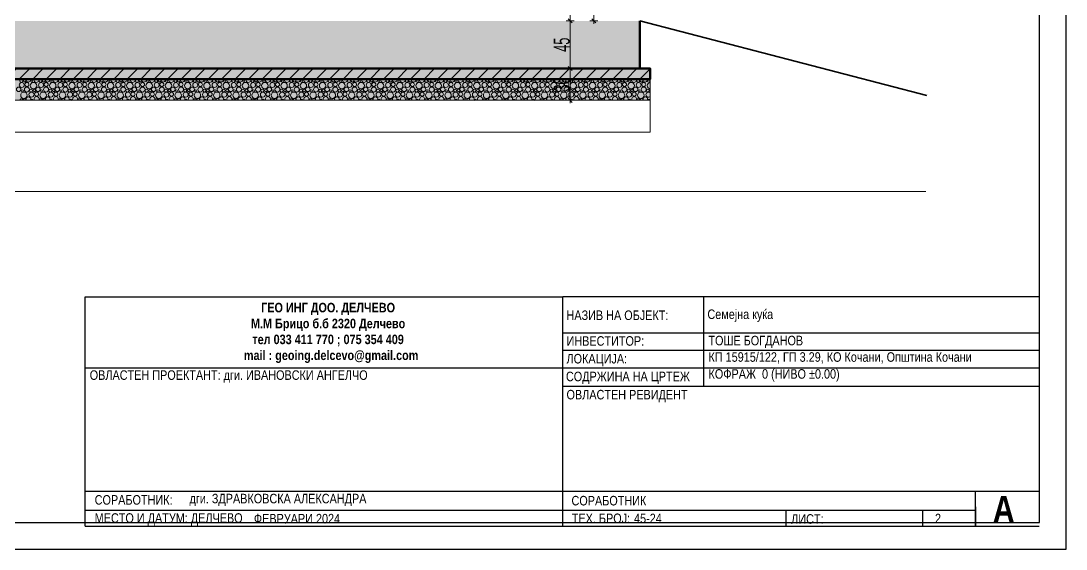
# Model space of a CAD drawing. Extents: x -1929 to 256751, y -18317 to 36108.
# Drawn here: x 144193 to 154053, y -18317 to -13330 of the extents above; entities that cross this region are included whole.
import ezdxf

# ---------------------------------------------------------------- set-up
doc = ezdxf.new("R2010")
doc.units = 0
doc.header["$LTSCALE"] = 5
doc.header["$MEASUREMENT"] = 0
for name, color, linetype in [('4 _ - Фрагмент - Разрез.2D Elements', 7, 'Continuous'), ('4 _ - Фрагмент - Чертежи.2D Elements', 7, 'Continuous'), ('A-Furniture', 7, 'Continuous'), ('Structural - Bearing', 7, 'Continuous')]:
    doc.layers.add(name, color=color, linetype=linetype)
doc.layers.add('dimenzija', color=7, linetype='Continuous', lineweight=13)
doc.layers.add('New_Site & Landscape - Terrain_Pen_No__53', color=54, linetype='Continuous', lineweight=25)
doc.styles.add('GENERATED_STYLE_4', font='arial.ttf')
doc.styles.add('GENERATED_STYLE_5', font='arialbd.ttf')
doc.styles.add('PLATEIA', font='CGSAPPS.shx', dxfattribs={"width": 0.6})
doc.dimstyles.new('50', dxfattribs={"dimtxt": 150, "dimasz": 0.5, "dimexe": 0.18, "dimexo": 0.0625, "dimgap": 4, "dimtad": 1, "dimdec": 0, "dimlfac": 0.1, "dimzin": 12, "dimdsep": 46, "dimtxsty": 'PLATEIA', "dimblk": 'A$C321216CB', "dimcen": 0.09, "dimse1": 1, "dimse2": 1, "dimclrd": 256, "dimclrt": 256, "dimadec": 3, "dimazin": 0, "dimtfac": 1, "dimtdec": 0, "dimtix": 1, "dimtmove": 2, "dimatfit": 3, "dimldrblk": 'A$C321216CB', "dimfxl": 1, "dimtolj": 1, "dimtzin": 0, "dimlwd": -1, "dimarcsym": 0})

# ---------------------------------------------------------------- blocks, each defined once
blk = doc.blocks.new('*X2')
at = {"layer": 'A-Furniture', "color": 253, "linetype": 'Continuous', "lineweight": 15, "ltscale": 0.01}
for centre, radius in [((22210, 14375), 42.6), ((22269, 14458), 47.7), ((22259, 14535), 28.6), ((22323, 14539), 25.1), ((22364, 14373), 47.3), ((22365, 14467), 38.4), ((22489, 14446), 61.2), ((22458, 14531), 20.7), ((22574, 14375), 42.6), ((22632, 14458), 47.7), ((22623, 14535), 28.6), ((22686, 14539), 25.1), ((22727, 14373), 47.3), ((22728, 14467), 38.4), ((22852, 14446), 61.2), ((22821, 14531), 20.7), ((22938, 14375), 42.6), ((22996, 14458), 47.7), ((22986, 14535), 28.6), ((23050, 14539), 25.1), ((23091, 14373), 47.3), ((23092, 14467), 38.4), ((23216, 14446), 61.2), ((23185, 14531), 20.7), ((23301, 14375), 42.6), ((23360, 14458), 47.7), ((23350, 14535), 28.6), ((23414, 14539), 25.1), ((23455, 14373), 47.3), ((23456, 14467), 38.4), ((23580, 14446), 61.2), ((23549, 14531), 20.7), ((23665, 14375), 42.6), ((23723, 14458), 47.7), ((23714, 14535), 28.6), ((23778, 14539), 25.1), ((23818, 14373), 47.3), ((23819, 14467), 38.4), ((23944, 14446), 61.2), ((23912, 14531), 20.7), ((24029, 14375), 42.6), ((24087, 14458), 47.7), ((24078, 14535), 28.6), ((24141, 14539), 25.1), ((24182, 14373), 47.3), ((24183, 14467), 38.4), ((24307, 14446), 61.2), ((24276, 14531), 20.7), ((24392, 14375), 42.6), ((24451, 14458), 47.7), ((24441, 14535), 28.6), ((24505, 14539), 25.1), ((24546, 14373), 47.3), ((24547, 14467), 38.4), ((24671, 14446), 61.2), ((24640, 14531), 20.7), ((24756, 14375), 42.6), ((24815, 14458), 47.7), ((24805, 14535), 28.6), ((24869, 14539), 25.1), ((24910, 14373), 47.3), ((24911, 14467), 38.4), ((25035, 14446), 61.2), ((25003, 14531), 20.7), ((25120, 14375), 42.6), ((25178, 14458), 47.7), ((25169, 14535), 28.6), ((25232, 14539), 25.1), ((25273, 14373), 47.3), ((25274, 14467), 38.4), ((25398, 14446), 61.2), ((25367, 14531), 20.7), ((25484, 14375), 42.6), ((25542, 14458), 47.7), ((25532, 14535), 28.6), ((25596, 14539), 25.1), ((25637, 14373), 47.3), ((25638, 14467), 38.4), ((25762, 14446), 61.2), ((25731, 14531), 20.7), ((25847, 14375), 42.6), ((25906, 14458), 47.7), ((25896, 14535), 28.6), ((25960, 14539), 25.1), ((26001, 14373), 47.3), ((26002, 14467), 38.4), ((26126, 14446), 61.2), ((26095, 14531), 20.7), ((26211, 14375), 42.6), ((26269, 14458), 47.7), ((26260, 14535), 28.6), ((26324, 14539), 25.1), ((26364, 14373), 47.3), ((26365, 14467), 38.4), ((26490, 14446), 61.2), ((26458, 14531), 20.7), ((26575, 14375), 42.6), ((26633, 14458), 47.7), ((26623, 14535), 28.6), ((26687, 14539), 25.1), ((26728, 14373), 47.3), ((26729, 14467), 38.4), ((26853, 14446), 61.2), ((26822, 14531), 20.7), ((26938, 14375), 42.6), ((26997, 14458), 47.7), ((26987, 14535), 28.6), ((27051, 14539), 25.1), ((27092, 14373), 47.3), ((27093, 14467), 38.4), ((27217, 14446), 61.2), ((27186, 14531), 20.7), ((27302, 14375), 42.6), ((27361, 14458), 47.7), ((27351, 14535), 28.6), ((27415, 14539), 25.1), ((27456, 14373), 47.3), ((27457, 14467), 38.4), ((27581, 14446), 61.2), ((27549, 14531), 20.7), ((27666, 14375), 42.6), ((27724, 14458), 47.7), ((27715, 14535), 28.6), ((27778, 14539), 25.1), ((27819, 14373), 47.3), ((27820, 14467), 38.4), ((27944, 14446), 61.2), ((27913, 14531), 20.7), ((28029, 14375), 42.6), ((28088, 14458), 47.7), ((28078, 14535), 28.6), ((28142, 14539), 25.1), ((28183, 14373), 47.3), ((28184, 14467), 38.4), ((28308, 14446), 61.2), ((28277, 14531), 20.7), ((28393, 14375), 42.6), ((28452, 14458), 47.7), ((28442, 14535), 28.6), ((28506, 14539), 25.1), ((28547, 14373), 47.3), ((28548, 14467), 38.4), ((28672, 14446), 61.2), ((28641, 14531), 20.7), ((28757, 14375), 42.6), ((28815, 14458), 47.7), ((28806, 14535), 28.6), ((28870, 14539), 25.1), ((28910, 14373), 47.3), ((28911, 14467), 38.4), ((29036, 14446), 61.2), ((29004, 14531), 20.7), ((29121, 14375), 42.6), ((29179, 14458), 47.7), ((29169, 14535), 28.6), ((29233, 14539), 25.1), ((29274, 14373), 47.3), ((29275, 14467), 38.4), ((29399, 14446), 61.2), ((29368, 14531), 20.7), ((29484, 14375), 42.6), ((29543, 14458), 47.7), ((29533, 14535), 28.6), ((29597, 14539), 25.1), ((29638, 14373), 47.3), ((29639, 14467), 38.4), ((29763, 14446), 61.2), ((29732, 14531), 20.7), ((29848, 14375), 42.6), ((29906, 14458), 47.7), ((29897, 14535), 28.6), ((29961, 14539), 25.1), ((30002, 14373), 47.3), ((30003, 14467), 38.4), ((30127, 14446), 61.2), ((30095, 14531), 20.7), ((30212, 14375), 42.6), ((30270, 14458), 47.7), ((30261, 14535), 28.6), ((30324, 14539), 25.1), ((30365, 14373), 47.3), ((30366, 14467), 38.4), ((30490, 14446), 61.2), ((30459, 14531), 20.7), ((30575, 14375), 42.6), ((30634, 14458), 47.7), ((30624, 14535), 28.6), ((30688, 14539), 25.1), ((30729, 14373), 47.3), ((30730, 14467), 38.4), ((30854, 14446), 61.2), ((30823, 14531), 20.7), ((30939, 14375), 42.6), ((30998, 14458), 47.7), ((30988, 14535), 28.6), ((31052, 14539), 25.1), ((31093, 14373), 47.3), ((31094, 14467), 38.4), ((31218, 14446), 61.2), ((31187, 14531), 20.7), ((31303, 14375), 42.6), ((31361, 14458), 47.7), ((31352, 14535), 28.6), ((31415, 14539), 25.1), ((31456, 14373), 47.3), ((31457, 14467), 38.4), ((31581, 14446), 61.2), ((31550, 14531), 20.7), ((31667, 14375), 42.6), ((31725, 14458), 47.7), ((31715, 14535), 28.6), ((31779, 14539), 25.1), ((31820, 14373), 47.3), ((31821, 14467), 38.4), ((31945, 14446), 61.2), ((31914, 14531), 20.7), ((32030, 14375), 42.6), ((32089, 14458), 47.7), ((32079, 14535), 28.6), ((32143, 14539), 25.1), ((32184, 14373), 47.3), ((32185, 14467), 38.4), ((32309, 14446), 61.2), ((32278, 14531), 20.7), ((32394, 14375), 42.6), ((32452, 14458), 47.7), ((32443, 14535), 28.6), ((32507, 14539), 25.1), ((32547, 14373), 47.3), ((32548, 14467), 38.4), ((32673, 14446), 61.2), ((32641, 14531), 20.7), ((32758, 14375), 42.6), ((32816, 14458), 47.7), ((32806, 14535), 28.6), ((32870, 14539), 25.1), ((32911, 14373), 47.3), ((32912, 14467), 38.4), ((33036, 14446), 61.2), ((33005, 14531), 20.7), ((33121, 14375), 42.6), ((33180, 14458), 47.7), ((33170, 14535), 28.6), ((33234, 14539), 25.1), ((33275, 14373), 47.3), ((33276, 14467), 38.4), ((33400, 14446), 61.2), ((33369, 14531), 20.7), ((33485, 14375), 42.6), ((33544, 14458), 47.7), ((33534, 14535), 28.6), ((33598, 14539), 25.1), ((33639, 14373), 47.3), ((33640, 14467), 38.4), ((33764, 14446), 61.2), ((33732, 14531), 20.7), ((33849, 14375), 42.6), ((33907, 14458), 47.7), ((33898, 14535), 28.6), ((33961, 14539), 25.1), ((34002, 14373), 47.3), ((34003, 14467), 38.4), ((34096, 14531), 20.7), ((22309, 14264), 61.2), ((22278, 14349), 20.7), ((22452, 14276), 47.7), ((22443, 14353), 28.6), ((22506, 14357), 25.1), ((22548, 14285), 38.4), ((22672, 14264), 61.2), ((22641, 14349), 20.7), ((22816, 14276), 47.7), ((22806, 14353), 28.6), ((22870, 14357), 25.1), ((22912, 14285), 38.4), ((23036, 14264), 61.2), ((23005, 14349), 20.7), ((23180, 14276), 47.7), ((23170, 14353), 28.6), ((23234, 14357), 25.1), ((23276, 14285), 38.4), ((23400, 14264), 61.2), ((23369, 14349), 20.7), ((23543, 14276), 47.7), ((23534, 14353), 28.6), ((23598, 14357), 25.1), ((23639, 14285), 38.4), ((23764, 14264), 61.2), ((23732, 14349), 20.7), ((23907, 14276), 47.7), ((23898, 14353), 28.6), ((23961, 14357), 25.1), ((24003, 14285), 38.4), ((24127, 14264), 61.2), ((24096, 14349), 20.7), ((24271, 14276), 47.7), ((24261, 14353), 28.6), ((24325, 14357), 25.1), ((24367, 14285), 38.4), ((24491, 14264), 61.2), ((24460, 14349), 20.7), ((24635, 14276), 47.7), ((24625, 14353), 28.6), ((24689, 14357), 25.1), ((24731, 14285), 38.4), ((24855, 14264), 61.2), ((24823, 14349), 20.7), ((24998, 14276), 47.7), ((24989, 14353), 28.6), ((25052, 14357), 25.1), ((25094, 14285), 38.4), ((25218, 14264), 61.2), ((25187, 14349), 20.7), ((25362, 14276), 47.7), ((25352, 14353), 28.6), ((25416, 14357), 25.1), ((25458, 14285), 38.4), ((25582, 14264), 61.2), ((25551, 14349), 20.7), ((25726, 14276), 47.7), ((25716, 14353), 28.6), ((25780, 14357), 25.1), ((25822, 14285), 38.4), ((25946, 14264), 61.2), ((25915, 14349), 20.7), ((26089, 14276), 47.7), ((26080, 14353), 28.6), ((26144, 14357), 25.1), ((26185, 14285), 38.4), ((26310, 14264), 61.2), ((26278, 14349), 20.7), ((26453, 14276), 47.7), ((26443, 14353), 28.6), ((26507, 14357), 25.1), ((26549, 14285), 38.4), ((26673, 14264), 61.2), ((26642, 14349), 20.7), ((26817, 14276), 47.7), ((26807, 14353), 28.6), ((26871, 14357), 25.1), ((26913, 14285), 38.4), ((27037, 14264), 61.2), ((27006, 14349), 20.7), ((27181, 14276), 47.7), ((27171, 14353), 28.6), ((27235, 14357), 25.1), ((27277, 14285), 38.4), ((27401, 14264), 61.2), ((27369, 14349), 20.7), ((27544, 14276), 47.7), ((27535, 14353), 28.6), ((27598, 14357), 25.1), ((27640, 14285), 38.4), ((27764, 14264), 61.2), ((27733, 14349), 20.7), ((27908, 14276), 47.7), ((27898, 14353), 28.6), ((27962, 14357), 25.1), ((28004, 14285), 38.4), ((28128, 14264), 61.2), ((28097, 14349), 20.7), ((28272, 14276), 47.7), ((28262, 14353), 28.6), ((28326, 14357), 25.1), ((28368, 14285), 38.4), ((28492, 14264), 61.2), ((28461, 14349), 20.7), ((28635, 14276), 47.7), ((28626, 14353), 28.6), ((28690, 14357), 25.1), ((28731, 14285), 38.4), ((28856, 14264), 61.2), ((28824, 14349), 20.7), ((28999, 14276), 47.7), ((28989, 14353), 28.6), ((29053, 14357), 25.1), ((29095, 14285), 38.4), ((29219, 14264), 61.2), ((29188, 14349), 20.7), ((29363, 14276), 47.7), ((29353, 14353), 28.6), ((29417, 14357), 25.1), ((29459, 14285), 38.4), ((29583, 14264), 61.2), ((29552, 14349), 20.7), ((29726, 14276), 47.7), ((29717, 14353), 28.6), ((29781, 14357), 25.1), ((29823, 14285), 38.4), ((29947, 14264), 61.2), ((29915, 14349), 20.7), ((30090, 14276), 47.7), ((30081, 14353), 28.6), ((30144, 14357), 25.1), ((30186, 14285), 38.4), ((30310, 14264), 61.2), ((30279, 14349), 20.7), ((30454, 14276), 47.7), ((30444, 14353), 28.6), ((30508, 14357), 25.1), ((30550, 14285), 38.4), ((30674, 14264), 61.2), ((30643, 14349), 20.7), ((30818, 14276), 47.7), ((30808, 14353), 28.6), ((30872, 14357), 25.1), ((30914, 14285), 38.4), ((31038, 14264), 61.2), ((31007, 14349), 20.7), ((31181, 14276), 47.7), ((31172, 14353), 28.6), ((31235, 14357), 25.1), ((31277, 14285), 38.4), ((31401, 14264), 61.2), ((31370, 14349), 20.7), ((31545, 14276), 47.7), ((31535, 14353), 28.6), ((31599, 14357), 25.1), ((31641, 14285), 38.4), ((31765, 14264), 61.2), ((31734, 14349), 20.7), ((31909, 14276), 47.7), ((31899, 14353), 28.6), ((31963, 14357), 25.1), ((32005, 14285), 38.4), ((32129, 14264), 61.2), ((32098, 14349), 20.7), ((32272, 14276), 47.7), ((32263, 14353), 28.6), ((32327, 14357), 25.1), ((32368, 14285), 38.4), ((32493, 14264), 61.2), ((32461, 14349), 20.7), ((32636, 14276), 47.7), ((32626, 14353), 28.6), ((32690, 14357), 25.1), ((32732, 14285), 38.4), ((32856, 14264), 61.2), ((32825, 14349), 20.7), ((33000, 14276), 47.7), ((32990, 14353), 28.6), ((33054, 14357), 25.1), ((33096, 14285), 38.4), ((33220, 14264), 61.2), ((33189, 14349), 20.7), ((33364, 14276), 47.7), ((33354, 14353), 28.6), ((33418, 14357), 25.1), ((33460, 14285), 38.4), ((33584, 14264), 61.2), ((33552, 14349), 20.7), ((33727, 14276), 47.7), ((33718, 14353), 28.6), ((33781, 14357), 25.1), ((33823, 14285), 38.4), ((33947, 14264), 61.2), ((33916, 14349), 20.7), ((34081, 14353), 28.6)]:
    blk.add_circle(centre, radius, dxfattribs=at)
for centre, radius, start, end in [((22305, 14628), 61.2, 254.3338, 285.6662), ((22390, 14557), 42.6, 163.6472, 16.3528), ((22544, 14555), 47.3, 162.599, 17.401), ((22669, 14628), 61.2, 254.3338, 285.6662), ((22754, 14557), 42.6, 163.6472, 16.3528), ((22907, 14555), 47.3, 162.599, 17.401), ((23032, 14628), 61.2, 254.3338, 285.6662), ((23118, 14557), 42.6, 163.6472, 16.3528), ((23271, 14555), 47.3, 162.599, 17.401), ((23396, 14628), 61.2, 254.3338, 285.6662), ((23481, 14557), 42.6, 163.6472, 16.3528), ((23635, 14555), 47.3, 162.599, 17.401), ((23760, 14628), 61.2, 254.3338, 285.6662), ((23845, 14557), 42.6, 163.6472, 16.3528), ((23998, 14555), 47.3, 162.599, 17.401), ((24124, 14628), 61.2, 254.3338, 285.6662), ((24209, 14557), 42.6, 163.6472, 16.3528), ((24362, 14555), 47.3, 162.599, 17.401), ((24487, 14628), 61.2, 254.3338, 285.6662), ((24572, 14557), 42.6, 163.6472, 16.3528), ((24726, 14555), 47.3, 162.599, 17.401), ((24851, 14628), 61.2, 254.3338, 285.6662), ((24936, 14557), 42.6, 163.6472, 16.3528), ((25090, 14555), 47.3, 162.599, 17.401), ((25215, 14628), 61.2, 254.3338, 285.6662), ((25300, 14557), 42.6, 163.6472, 16.3528), ((25453, 14555), 47.3, 162.599, 17.401), ((25578, 14628), 61.2, 254.3338, 285.6662), ((25664, 14557), 42.6, 163.6472, 16.3528), ((25817, 14555), 47.3, 162.599, 17.401), ((25942, 14628), 61.2, 254.3338, 285.6662), ((26027, 14557), 42.6, 163.6472, 16.3528), ((26181, 14555), 47.3, 162.599, 17.401), ((26306, 14628), 61.2, 254.3338, 285.6662), ((26391, 14557), 42.6, 163.6472, 16.3528), ((26544, 14555), 47.3, 162.599, 17.401), ((26670, 14628), 61.2, 254.3338, 285.6662), ((26755, 14557), 42.6, 163.6472, 16.3528), ((26908, 14555), 47.3, 162.599, 17.401), ((27033, 14628), 61.2, 254.3338, 285.6662), ((27118, 14557), 42.6, 163.6472, 16.3528), ((27272, 14555), 47.3, 162.599, 17.401), ((27397, 14628), 61.2, 254.3338, 285.6662), ((27482, 14557), 42.6, 163.6472, 16.3528), ((27636, 14555), 47.3, 162.599, 17.401), ((27761, 14628), 61.2, 254.3338, 285.6662), ((27846, 14557), 42.6, 163.6472, 16.3528), ((27999, 14555), 47.3, 162.599, 17.401), ((28124, 14628), 61.2, 254.3338, 285.6662), ((28209, 14557), 42.6, 163.6472, 16.3528), ((28363, 14555), 47.3, 162.599, 17.401), ((28488, 14628), 61.2, 254.3338, 285.6662), ((28573, 14557), 42.6, 163.6472, 16.3528), ((28727, 14555), 47.3, 162.599, 17.401), ((28852, 14628), 61.2, 254.3338, 285.6662), ((28937, 14557), 42.6, 163.6472, 16.3528), ((29090, 14555), 47.3, 162.599, 17.401), ((29216, 14628), 61.2, 254.3338, 285.6662), ((29301, 14557), 42.6, 163.6472, 16.3528), ((29454, 14555), 47.3, 162.599, 17.401), ((29579, 14628), 61.2, 254.3338, 285.6662), ((29664, 14557), 42.6, 163.6472, 16.3528), ((29818, 14555), 47.3, 162.599, 17.401), ((29943, 14628), 61.2, 254.3338, 285.6662), ((30028, 14557), 42.6, 163.6472, 16.3528), ((30182, 14555), 47.3, 162.599, 17.401), ((30307, 14628), 61.2, 254.3338, 285.6662), ((30392, 14557), 42.6, 163.6472, 16.3528), ((30545, 14555), 47.3, 162.599, 17.401), ((30670, 14628), 61.2, 254.3338, 285.6662), ((30755, 14557), 42.6, 163.6472, 16.3528), ((30909, 14555), 47.3, 162.599, 17.401), ((31034, 14628), 61.2, 254.3338, 285.6662), ((31119, 14557), 42.6, 163.6472, 16.3528), ((31273, 14555), 47.3, 162.599, 17.401), ((31398, 14628), 61.2, 254.3338, 285.6662), ((31483, 14557), 42.6, 163.6472, 16.3528), ((31636, 14555), 47.3, 162.599, 17.401), ((31761, 14628), 61.2, 254.3338, 285.6662), ((31847, 14557), 42.6, 163.6472, 16.3528), ((32000, 14555), 47.3, 162.599, 17.401), ((32125, 14628), 61.2, 254.3338, 285.6662), ((32210, 14557), 42.6, 163.6472, 16.3528), ((32364, 14555), 47.3, 162.599, 17.401), ((32489, 14628), 61.2, 254.3338, 285.6662), ((32574, 14557), 42.6, 163.6472, 16.3528), ((32727, 14555), 47.3, 162.599, 17.401), ((32853, 14628), 61.2, 254.3338, 285.6662), ((32938, 14557), 42.6, 163.6472, 16.3528), ((33091, 14555), 47.3, 162.599, 17.401), ((33216, 14628), 61.2, 254.3338, 285.6662), ((33301, 14557), 42.6, 163.6472, 16.3528), ((33455, 14555), 47.3, 162.599, 17.401), ((33580, 14628), 61.2, 254.3338, 285.6662), ((33665, 14557), 42.6, 163.6472, 16.3528), ((33819, 14555), 47.3, 162.599, 17.401), ((33944, 14628), 61.2, 254.3338, 285.6662), ((34029, 14557), 42.6, 163.6472, 16.3528), ((34127, 14446), 61.2, 91.334, 268.666), ((22263, 14171), 28.6, 354.4772, 185.5228), ((22326, 14175), 25.1, 345.4542, 194.5458), ((22394, 14193), 42.6, 325.6213, 214.3787), ((22547, 14191), 47.3, 332.4801, 207.5199), ((22626, 14171), 28.6, 354.4772, 185.5228), ((22690, 14175), 25.1, 345.4542, 194.5458), ((22758, 14193), 42.6, 325.6213, 214.3787), ((22911, 14191), 47.3, 332.4801, 207.5199), ((22990, 14171), 28.6, 354.4772, 185.5228), ((23054, 14175), 25.1, 345.4542, 194.5458), ((23121, 14193), 42.6, 325.6213, 214.3787), ((23275, 14191), 47.3, 332.4801, 207.5199), ((23354, 14171), 28.6, 354.4772, 185.5228), ((23418, 14175), 25.1, 345.4542, 194.5458), ((23485, 14193), 42.6, 325.6213, 214.3787), ((23638, 14191), 47.3, 332.4801, 207.5199), ((23718, 14171), 28.6, 354.4772, 185.5228), ((23781, 14175), 25.1, 345.4542, 194.5458), ((23849, 14193), 42.6, 325.6213, 214.3787), ((24002, 14191), 47.3, 332.4801, 207.5199), ((24081, 14171), 28.6, 354.4772, 185.5228), ((24145, 14175), 25.1, 345.4542, 194.5458), ((24212, 14193), 42.6, 325.6213, 214.3787), ((24366, 14191), 47.3, 332.4801, 207.5199), ((24445, 14171), 28.6, 354.4772, 185.5228), ((24509, 14175), 25.1, 345.4542, 194.5458), ((24576, 14193), 42.6, 325.6213, 214.3787), ((24730, 14191), 47.3, 332.4801, 207.5199), ((24809, 14171), 28.6, 354.4772, 185.5228), ((24872, 14175), 25.1, 345.4542, 194.5458), ((24940, 14193), 42.6, 325.6213, 214.3787), ((25093, 14191), 47.3, 332.4801, 207.5199), ((25172, 14171), 28.6, 354.4772, 185.5228), ((25236, 14175), 25.1, 345.4542, 194.5458), ((25304, 14193), 42.6, 325.6213, 214.3787), ((25457, 14191), 47.3, 332.4801, 207.5199), ((25536, 14171), 28.6, 354.4772, 185.5228), ((25600, 14175), 25.1, 345.4542, 194.5458), ((25667, 14193), 42.6, 325.6213, 214.3787), ((25821, 14191), 47.3, 332.4801, 207.5199), ((25900, 14171), 28.6, 354.4772, 185.5228), ((25964, 14175), 25.1, 345.4542, 194.5458), ((26031, 14193), 42.6, 325.6213, 214.3787), ((26184, 14191), 47.3, 332.4801, 207.5199), ((26263, 14171), 28.6, 354.4772, 185.5228), ((26327, 14175), 25.1, 345.4542, 194.5458), ((26395, 14193), 42.6, 325.6213, 214.3787), ((26548, 14191), 47.3, 332.4801, 207.5199), ((26627, 14171), 28.6, 354.4772, 185.5228), ((26691, 14175), 25.1, 345.4542, 194.5458), ((26758, 14193), 42.6, 325.6213, 214.3787), ((26912, 14191), 47.3, 332.4801, 207.5199), ((26991, 14171), 28.6, 354.4772, 185.5228), ((27055, 14175), 25.1, 345.4542, 194.5458), ((27122, 14193), 42.6, 325.6213, 214.3787), ((27276, 14191), 47.3, 332.4801, 207.5199), ((27355, 14171), 28.6, 354.4772, 185.5228), ((27418, 14175), 25.1, 345.4542, 194.5458), ((27486, 14193), 42.6, 325.6213, 214.3787), ((27639, 14191), 47.3, 332.4801, 207.5199), ((27718, 14171), 28.6, 354.4772, 185.5228), ((27782, 14175), 25.1, 345.4542, 194.5458), ((27849, 14193), 42.6, 325.6213, 214.3787), ((28003, 14191), 47.3, 332.4801, 207.5199), ((28082, 14171), 28.6, 354.4772, 185.5228), ((28146, 14175), 25.1, 345.4542, 194.5458), ((28213, 14193), 42.6, 325.6213, 214.3787), ((28367, 14191), 47.3, 332.4801, 207.5199), ((28446, 14171), 28.6, 354.4772, 185.5228), ((28510, 14175), 25.1, 345.4542, 194.5458), ((28577, 14193), 42.6, 325.6213, 214.3787), ((28730, 14191), 47.3, 332.4801, 207.5199), ((28809, 14171), 28.6, 354.4772, 185.5228), ((28873, 14175), 25.1, 345.4542, 194.5458), ((28941, 14193), 42.6, 325.6213, 214.3787), ((29094, 14191), 47.3, 332.4801, 207.5199), ((29173, 14171), 28.6, 354.4772, 185.5228), ((29237, 14175), 25.1, 345.4542, 194.5458), ((29304, 14193), 42.6, 325.6213, 214.3787), ((29458, 14191), 47.3, 332.4801, 207.5199), ((29537, 14171), 28.6, 354.4772, 185.5228), ((29601, 14175), 25.1, 345.4542, 194.5458), ((29668, 14193), 42.6, 325.6213, 214.3787), ((29822, 14191), 47.3, 332.4801, 207.5199), ((29901, 14171), 28.6, 354.4772, 185.5228), ((29964, 14175), 25.1, 345.4542, 194.5458), ((30032, 14193), 42.6, 325.6213, 214.3787), ((30185, 14191), 47.3, 332.4801, 207.5199), ((30264, 14171), 28.6, 354.4772, 185.5228), ((30328, 14175), 25.1, 345.4542, 194.5458), ((30395, 14193), 42.6, 325.6213, 214.3787), ((30549, 14191), 47.3, 332.4801, 207.5199), ((30628, 14171), 28.6, 354.4772, 185.5228), ((30692, 14175), 25.1, 345.4542, 194.5458), ((30759, 14193), 42.6, 325.6213, 214.3787), ((30913, 14191), 47.3, 332.4801, 207.5199), ((30992, 14171), 28.6, 354.4772, 185.5228), ((31055, 14175), 25.1, 345.4542, 194.5458), ((31123, 14193), 42.6, 325.6213, 214.3787), ((31276, 14191), 47.3, 332.4801, 207.5199), ((31355, 14171), 28.6, 354.4772, 185.5228), ((31419, 14175), 25.1, 345.4542, 194.5458), ((31487, 14193), 42.6, 325.6213, 214.3787), ((31640, 14191), 47.3, 332.4801, 207.5199), ((31719, 14171), 28.6, 354.4772, 185.5228), ((31783, 14175), 25.1, 345.4542, 194.5458), ((31850, 14193), 42.6, 325.6213, 214.3787), ((32004, 14191), 47.3, 332.4801, 207.5199), ((32083, 14171), 28.6, 354.4772, 185.5228), ((32147, 14175), 25.1, 345.4542, 194.5458), ((32214, 14193), 42.6, 325.6213, 214.3787), ((32367, 14191), 47.3, 332.4801, 207.5199), ((32446, 14171), 28.6, 354.4772, 185.5228), ((32510, 14175), 25.1, 345.4542, 194.5458), ((32578, 14193), 42.6, 325.6213, 214.3787), ((32731, 14191), 47.3, 332.4801, 207.5199), ((32810, 14171), 28.6, 354.4772, 185.5228), ((32874, 14175), 25.1, 345.4542, 194.5458), ((32941, 14193), 42.6, 325.6213, 214.3787), ((33095, 14191), 47.3, 332.4801, 207.5199), ((33174, 14171), 28.6, 354.4772, 185.5228), ((33238, 14175), 25.1, 345.4542, 194.5458), ((33305, 14193), 42.6, 325.6213, 214.3787), ((33459, 14191), 47.3, 332.4801, 207.5199), ((33538, 14171), 28.6, 354.4772, 185.5228), ((33601, 14175), 25.1, 345.4542, 194.5458), ((33669, 14193), 42.6, 325.6213, 214.3787), ((33822, 14191), 47.3, 332.4801, 207.5199), ((33901, 14171), 28.6, 354.4772, 185.5228), ((33965, 14175), 25.1, 345.4542, 194.5458), ((34033, 14193), 42.6, 325.6213, 214.3787), ((34091, 14276), 47.7, 42.7879, 317.2121), ((34145, 14357), 25.1, 139.8129, 220.1871), ((22461, 14167), 20.7, 3.8659, 176.1341), ((22825, 14167), 20.7, 3.8659, 176.1341), ((23189, 14167), 20.7, 3.8659, 176.1341), ((23552, 14167), 20.7, 3.8659, 176.1341), ((23916, 14167), 20.7, 3.8659, 176.1341), ((24280, 14167), 20.7, 3.8659, 176.1341), ((24643, 14167), 20.7, 3.8659, 176.1341), ((25007, 14167), 20.7, 3.8659, 176.1341), ((25371, 14167), 20.7, 3.8659, 176.1341), ((25735, 14167), 20.7, 3.8659, 176.1341), ((26098, 14167), 20.7, 3.8659, 176.1341), ((26462, 14167), 20.7, 3.8659, 176.1341), ((26826, 14167), 20.7, 3.8659, 176.1341), ((27189, 14167), 20.7, 3.8659, 176.1341), ((27553, 14167), 20.7, 3.8659, 176.1341), ((27917, 14167), 20.7, 3.8659, 176.1341), ((28281, 14167), 20.7, 3.8659, 176.1341), ((28644, 14167), 20.7, 3.8659, 176.1341), ((29008, 14167), 20.7, 3.8659, 176.1341), ((29372, 14167), 20.7, 3.8659, 176.1341), ((29735, 14167), 20.7, 3.8659, 176.1341), ((30099, 14167), 20.7, 3.8659, 176.1341), ((30463, 14167), 20.7, 3.8659, 176.1341), ((30827, 14167), 20.7, 3.8659, 176.1341), ((31190, 14167), 20.7, 3.8659, 176.1341), ((31554, 14167), 20.7, 3.8659, 176.1341), ((31918, 14167), 20.7, 3.8659, 176.1341), ((32281, 14167), 20.7, 3.8659, 176.1341), ((32645, 14167), 20.7, 3.8659, 176.1341), ((33009, 14167), 20.7, 3.8659, 176.1341), ((33372, 14167), 20.7, 3.8659, 176.1341), ((33736, 14167), 20.7, 3.8659, 176.1341), ((34100, 14167), 20.7, 3.8659, 176.1341)]:
    blk.add_arc(centre, radius, start, end, dxfattribs=at)
blk = doc.blocks.new('A$C321216CB')
for p, q in [((-54, 0), (54, 0)), ((-38, -38), (38, 38)), ((0, -75), (0, 75))]:
    blk.add_line(p, q)
blk = doc.blocks.new('*D203')
at = {"layer": 'Defpoints', "color": 0, "transparency": 16777216}
for p in [(149905.1, -10530.4), (149597.6, -13330.4), (149905.1, -13330.4)]:
    blk.add_point(p, dxfattribs=at)
at = {"layer": 'dimenzija', "transparency": 16777216}
blk.add_line((149597.6, -10530.9), (149597.6, -13329.9), dxfattribs=at)
at = {"layer": 'dimenzija', "transparency": 16777216, "xscale": 0.5, "yscale": 0.5, "zscale": 0.5}
for p, rotation in [((149597.6, -10530.4), 90), ((149597.6, -13330.4), 270)]:
    blk.add_blockref('A$C321216CB', p, dxfattribs=dict(at, rotation=rotation))
at = {"layer": 'dimenzija', "transparency": 16777216, "insert": (149518.6, -11930.4), "char_height": 150, "attachment_point": 5, "rotation": 90, "style": 'PLATEIA'}
blk.add_mtext('\\A1;280', dxfattribs=at)
blk = doc.blocks.new('*D204')
at = {"layer": 'Defpoints', "color": 0, "transparency": 16777216}
for p in [(149237.8, -10320.4), (149374.7, -10320.4), (149324, -13330.4)]:
    blk.add_point(p, dxfattribs=at)
at = {"layer": 'dimenzija', "transparency": 16777216}
blk.add_line((149374.7, -13329.9), (149374.7, -10320.9), dxfattribs=at)
at = {"layer": 'dimenzija', "transparency": 16777216, "xscale": 0.5, "yscale": 0.5, "zscale": 0.5}
for p, rotation in [((149374.7, -10320.4), 90), ((149374.7, -13330.4), 270)]:
    blk.add_blockref('A$C321216CB', p, dxfattribs=dict(at, rotation=rotation))
at = {"layer": 'dimenzija', "transparency": 16777216, "insert": (149295.7, -11825.4), "char_height": 150, "attachment_point": 5, "rotation": 90, "style": 'PLATEIA'}
blk.add_mtext('\\A1;301', dxfattribs=at)
blk = doc.blocks.new('*D210')
at = {"layer": 'Defpoints', "color": 0, "ltscale": 50, "transparency": 16777216}
for p in [(149537.6, -13330.4), (149374.7, -13780.4), (149537.6, -13780.4)]:
    blk.add_point(p, dxfattribs=at)
at = {"layer": 'dimenzija', "ltscale": 50, "transparency": 16777216}
blk.add_line((149374.7, -13330.9), (149374.7, -13779.9), dxfattribs=at)
at = {"layer": 'dimenzija', "ltscale": 50, "transparency": 16777216, "xscale": 0.5, "yscale": 0.5, "zscale": 0.5}
for p, rotation in [((149374.7, -13330.4), 90), ((149374.7, -13780.4), 270)]:
    blk.add_blockref('A$C321216CB', p, dxfattribs=dict(at, rotation=rotation))
at = {"layer": 'dimenzija', "ltscale": 50, "transparency": 16777216, "insert": (149295.7, -13555.4), "char_height": 150, "attachment_point": 5, "rotation": 90, "style": 'PLATEIA'}
blk.add_mtext('\\A1;45', dxfattribs=at)
blk = doc.blocks.new('*D211')
at = {"layer": 'Defpoints', "color": 0, "ltscale": 50, "transparency": 16777216}
for p in [(149537.6, -13780.4), (149374.7, -14080.4), (149463.7, -14080.4)]:
    blk.add_point(p, dxfattribs=at)
at = {"layer": 'dimenzija', "ltscale": 50, "transparency": 16777216}
blk.add_line((149374.7, -13780.9), (149374.7, -14079.9), dxfattribs=at)
at = {"layer": 'dimenzija', "ltscale": 50, "transparency": 16777216, "xscale": 0.5, "yscale": 0.5, "zscale": 0.5}
for p, rotation in [((149374.7, -13780.4), 90), ((149374.7, -14080.4), 270)]:
    blk.add_blockref('A$C321216CB', p, dxfattribs=dict(at, rotation=rotation))
at = {"layer": 'dimenzija', "ltscale": 50, "transparency": 16777216, "insert": (149295.7, -13930.4), "char_height": 150, "attachment_point": 5, "rotation": 90, "style": 'PLATEIA'}
blk.add_mtext('\\A1;30', dxfattribs=at)

msp = doc.modelspace()

# ---------------------------------------------------------------- hatches: boundary and pattern name
at = {"linetype": 'Continuous', "lineweight": 15}
msp.add_hatch(color=256, dxfattribs=at).paths.add_polyline_path([(137930.1, -13780.4), (137930.1, -13880.4), (150130.1, -13880.4), (150130.1, -13780.4)])
h = msp.add_hatch(dxfattribs=at)
h.set_pattern_fill('MASONRY_BLOCK_0001', color=256, scale=0.5, style=0, pattern_type=2)
h.set_pattern_definition([(45, (142913.35, -10180.42), (-63.6396, 63.6396), [])])
h.paths.add_polyline_path([(137930.1, -13780.4), (137930.1, -13880.4), (150130.1, -13880.4), (150130.1, -13780.4)])
at = {"layer": 'A-Furniture', "linetype": 'Continuous', "lineweight": 0, "true_color": 0xdedede}
msp.add_hatch(color=254, dxfattribs=at).paths.add_polyline_path([(137460.1, -14080.4), (150130.1, -14080.4), (150130.1, -13880.4), (137460.1, -13880.4)])
at = {"layer": 'Structural - Bearing', "linetype": 'Continuous', "lineweight": 15}
msp.add_hatch(color=9, dxfattribs=at).paths.add_polyline_path([(150030.1, -13780.4), (150030.1, -13330.4), (138030.1, -13330.4), (138030.1, -13780.4)])
at = {"layer": 'Structural - Bearing', "linetype": 'Continuous', "lineweight": 13, "true_color": 0x2b2b2b}
h = msp.add_hatch(dxfattribs=at)
h.set_pattern_fill('1_СТОМАНОБЕТОН_0001', color=250, scale=0.5, style=0, pattern_type=2)
h.set_pattern_definition([(45, (142913.35, -10180.42), (-70.7107, 70.7107), []), (45, (142877.99, -10145.07), (-70.7107, 70.7107), [75, -25])])
h.paths.add_polyline_path([(150030.1, -13780.4), (150030.1, -13330.4), (138030.1, -13330.4), (138030.1, -13780.4)])

# ---------------------------------------------------------------- linework, layer by layer
at = {"color": 7, "linetype": 'Continuous', "lineweight": 50, "ltscale": 0.01, "flags": 128}
msp.add_lwpolyline([(137930.1, -13780.4), (150130.1, -13780.4), (150130.1, -13880.4), (137930.1, -13880.4)], close=True, dxfattribs=at)
at = {"layer": '4 _ - Фрагмент - Чертежи.2D Elements', "linetype": 'Continuous', "lineweight": 25, "ltscale": 0.01}
for p, q in [((153800, -15934.3), (149305.5, -15934.3)), ((149305.5, -18101.5), (149305.5, -15934.3)), ((149305.5, -16780.3), (153800, -16780.3)), ((151409.9, -17949.7), (151409.9, -18101.5)), ((152696.9, -17949.7), (152696.9, -18101.5))]:
    msp.add_line(p, q, dxfattribs=at)
at = {"layer": '4 _ - Фрагмент - Чертежи.2D Elements', "color": 7, "linetype": 'Continuous', "lineweight": 25, "ltscale": 0.01}
msp.add_lwpolyline([(154052.7, -3467.1), (133052.7, -3467.1), (133052.7, -18317.1), (154052.7, -18317.1)], close=True, dxfattribs=at)
at = {"layer": '4 _ - Фрагмент - Чертежи.2D Elements', "linetype": 'Continuous', "lineweight": 25, "ltscale": 0.01}
msp.add_lwpolyline([(134302.7, -18067.1), (153802.7, -18067.1), (153802.7, -3717.1), (134302.7, -3717.1)], close=True, dxfattribs=at)
at = {"layer": '4 _ - Фрагмент - Чертежи.2D Elements', "linetype": 'Continuous', "lineweight": 25, "ltscale": 0.01, "flags": 128}
for points in [[(144800, -15934.3), (149305.5, -15934.3)], [(144800, -18101.5), (144800, -15934.3), (149305.5, -15934.3)], [(150633.5, -15934.3), (150633.5, -16780.3)], [(149305.5, -16275.1), (153800, -16275.1)], [(149305.5, -16440.1), (153800, -16440.1)], [(144800, -16605.1), (149305.5, -16605.1)], [(149305.5, -16605.1), (153800, -16605.1)], [(144800, -17769.3), (153800, -17769.3)], [(153196.9, -17919.3), (153196.9, -18101.5), (153196.9, -17769.3)], [(144800, -17949.7), (153196.9, -17949.7)], [(144800, -18101.5), (153800, -18101.5)]]:
    msp.add_lwpolyline(points, dxfattribs=at)
at = {"layer": 'A-Furniture', "color": 250, "linetype": 'Continuous', "lineweight": 20, "ltscale": 0.01, "true_color": 0x3e3e3e, "flags": 128}
msp.add_lwpolyline([(137460.1, -14080.4), (150130.1, -14080.4), (150130.1, -13880.4), (137460.1, -13880.4)], close=True, dxfattribs=at)
at = {"layer": 'A-Furniture', "color": 253, "linetype": 'Continuous', "lineweight": 15, "ltscale": 0.01, "flags": 128}
msp.add_lwpolyline([(137460.1, -14380.4), (150130.1, -14380.4), (150130.1, -14080.4), (137460.1, -14080.4)], close=True, dxfattribs=at)
at = {"layer": 'A-Furniture', "color": 250, "linetype": 'Continuous', "lineweight": 15, "ltscale": 0.01, "true_color": 0x3e3e3e, "flags": 128}
msp.add_lwpolyline([(135109.6, -14940.4), (152729.4, -14940.4)], dxfattribs=at)
at = {"layer": 'New_Site & Landscape - Terrain_Pen_No__53', "color": 54, "linetype": 'Continuous', "lineweight": 35, "flags": 128}
msp.add_lwpolyline([(152738, -14033.6), (150030.1, -13330.4)], dxfattribs=at)
at = {"layer": 'Structural - Bearing', "color": 7, "linetype": 'Continuous', "lineweight": 50, "ltscale": 0.01}
for p, q in [((150030.1, -13330.4), (150030.1, -13780.4)), ((150030.1, -13780.4), (138030.1, -13780.4))]:
    msp.add_line(p, q, dxfattribs=at)

# ---------------------------------------------------------------- block references
at = {"color": 251, "linetype": 'Continuous', "lineweight": 20, "ltscale": 0.01, "true_color": 0x4e4e4e, "xscale": 0.4999999716436282, "yscale": 0.4999999716436282, "zscale": 0.4999999716436282}
msp.add_blockref('*X2', (133067.1, -21164.7), dxfattribs=at)

# ---------------------------------------------------------------- texts
at = {"layer": '4 _ - Фрагмент - Разрез.2D Elements', "linetype": 'Continuous', "lineweight": 35}
for s, insert, char_height, attachment_point, style in [('\\A1;\\pxqc;{\\fCentury Gothic|b1|i0|c204|p34;\\W0.85;ГЕО ИНГ ДОО. ДЕЛЧЕВО\\PМ.М Брицо б.б 2320 Делчево \\Pтел 033 411 770 ; 075 354 409 \\P  mail : geoing.delcevo@gmail.com}', (147090.9, -16276), 90, 5, 'GENERATED_STYLE_5'), ('\\A1;{\\W0.850000x;\\pql;\\fCentury Gothic|b0|i0|c204|p34;НАЗИВ НА ОБЈЕКТ:}', (149340, -16109.7), 90, 4, 'GENERATED_STYLE_4'), ('\\A1;{\\W0.850000x;\\pql;\\fCentury Gothic|b0|i0|c204|p34;Семејна куќа}', (150669.2, -16113.4), 90, 4, 'GENERATED_STYLE_4'), ('\\A1;{\\W0.850000x;\\pql;\\fCentury Gothic|b0|i0|c204|p34;ИНВЕСТИТОР:}', (149340, -16352.7), 90, 4, 'GENERATED_STYLE_4'), ('\\A1;{\\W0.850000x;\\pql;\\fCentury Gothic|b0|i0|c204|p34;ТОШЕ БОГДАНОВ}', (150678.4, -16361.3), 90, 4, 'GENERATED_STYLE_4'), ('\\A1;{\\fCentury Gothic|b0|i0|c204|p34;\\W0.85;КП 15915\\fCentury Gothic|b0|i0|c0|p34;/122\\fCentury Gothic|b0|i0|c204|p34;, ГП 3.29, КО Кочани, Општина Кочани}', (150679.6, -16512), 90, 4, 'GENERATED_STYLE_4'), ('\\A1;{\\W0.850000x;\\pql;\\fCentury Gothic|b0|i0|c204|p34;ЛОКАЦИЈА:}', (149340, -16532.5), 90, 4, 'GENERATED_STYLE_4'), ('\\A1;\\pxql;{\\fCentury Gothic|b0|i0|c204|p34;\\W0.85;ОВЛАСТЕН ПРОЕКТАНТ: дги. ИВАНОВСКИ АНГЕЛЧО}', (144842.2, -16687.3), 90, 4, 'GENERATED_STYLE_4'), ('\\A1;{\\W0.850000x;\\pql;\\fCentury Gothic|b0|i0|c204|p34;СОДРЖИНА НА ЦРТЕЖ}', (149334.6, -16700.3), 90, 4, 'GENERATED_STYLE_4'), ('\\A1;{\\fCentury Gothic|b0|i0|c204|p34;\\W0.85;КОФРАЖ \\fCentury Gothic|b0|i0|c0|p34; 0\\fCentury Gothic|b0|i0|c204|p34; \\fCentury Gothic|b0|i0|c0|p34;(\\fCentury Gothic|b0|i0|c204|p34;НИВО \\fCentury Gothic|b0|i0|c0|p34;%%P0\\fCentury Gothic|b0|i0|c204|p34;.\\fCentury Gothic|b0|i0|c0|p34;00\\fCentury Gothic|b0|i0|c204|p34;)}', (150679.6, -16677), 90, 4, 'GENERATED_STYLE_4'), ('\\A1;{\\W0.850000x;\\pql;\\fCentury Gothic|b0|i0|c204|p34;ОВЛАСТЕН РЕВИДЕНТ\\P\\pqc;\\fCentury Gothic|b0|i0|c204|p34;}', (149340, -16871.9), 90, 4, 'GENERATED_STYLE_4'), ('\\A1;{\\W0.850000x;\\pql;\\fCentury Gothic|b0|i0|c204|p34;СОРАБОТНИК:}', (144889, -17852.9), 90, 4, 'GENERATED_STYLE_4'), ('\\A1;\\pxql;{\\fCentury Gothic|b0|i0|c204|p34;\\W0.85;дги. ЗДРАВКОВСКА АЛЕКСАНДРА}', (145783.4, -17852.9), 90, 4, 'GENERATED_STYLE_4'), ('\\A1;{\\W0.850000x;\\pql;\\fCentury Gothic|b0|i0|c204|p34;СОРАБОТНИК}', (149386.8, -17860.4), 90, 4, 'GENERATED_STYLE_4'), ('\\A1;{\\W0.850000x;\\pql;\\fCentury Gothic|b1|i0|c204|p34;А}', (153361.6, -17939.4), 250, 4, 'GENERATED_STYLE_5'), ('\\A1;{\\W0.850000x;\\pql;\\fCentury Gothic|b0|i0|c204|p34;МЕСТО И ДАТУМ: ДЕЛЧЕВО}', (144889, -18036.6), 90, 4, 'GENERATED_STYLE_4'), ('\\A1;{\\W0.850000x;\\pql;\\fCentury Gothic|b0|i0|c204|p34;ФЕВРУАРИ 2024\\P\\pql;\\fCentury Gothic|b0|i0|c204|p34;}', (146390.6, -18030.2), 90, 4, 'GENERATED_STYLE_4'), ('\\A1;{\\W0.850000x;\\pql;\\fCentury Gothic|b0|i0|c204|p34;ТЕХ. БРОЈ: }', (149389.5, -18027.1), 90, 4, 'GENERATED_STYLE_4'), ('\\A1;{\\W0.850000x;\\pql;\\fCentury Gothic|b0|i0|c204|p34;45-24\\P\\pql;\\fCentury Gothic|b0|i0|c204|p34;}', (149976.9, -18028.1), 90, 4, 'GENERATED_STYLE_4'), ('\\A1;{\\W0.850000x;\\pql;\\fCentury Gothic|b0|i0|c204|p34;ЛИСТ: }', (151459.6, -18033.3), 90, 4, 'GENERATED_STYLE_4'), ('\\A1;\\pxql;{\\fCentury Gothic|b0|i0|c0|p34;\\W0.85;2}', (152815.8, -18028.1), 90, 4, 'GENERATED_STYLE_4')]:
    msp.add_mtext(s, dxfattribs=dict(at, insert=insert, char_height=char_height, attachment_point=attachment_point, style=style))

# ---------------------------------------------------------------- dimensions: what is measured, and where the dimension line sits
at = {"layer": 'dimenzija'}
for base, p1, p2, picture, middle in [((149374.7, -10320.4), (149324, -13330.4), (149237.8, -10320.4), '*D204', (149295.7, -11825.4)), ((149597.6, -13330.4), (149905.1, -10530.4), (149905.1, -13330.4), '*D203', (149518.6, -11930.4))]:
    dim = msp.add_linear_dim(base=base, p1=p1, p2=p2, angle=90, dimstyle='50', dxfattribs=at)
    dim.commit()
    dim.dimension.update_dxf_attribs({"geometry": picture, "text_midpoint": middle})
at = {"layer": 'dimenzija', "ltscale": 50}
for base, p1, p2, picture, middle in [((149374.7, -13780.4), (149537.6, -13330.4), (149537.6, -13780.4), '*D210', (149295.7, -13555.4)), ((149374.7, -14080.4), (149537.6, -13780.4), (149463.7, -14080.4), '*D211', (149295.7, -13930.4))]:
    dim = msp.add_linear_dim(base=base, p1=p1, p2=p2, angle=90, dimstyle='50', dxfattribs=at)
    dim.commit()
    dim.dimension.update_dxf_attribs({"geometry": picture, "text_midpoint": middle})

doc.saveas('drawing.dxf')
